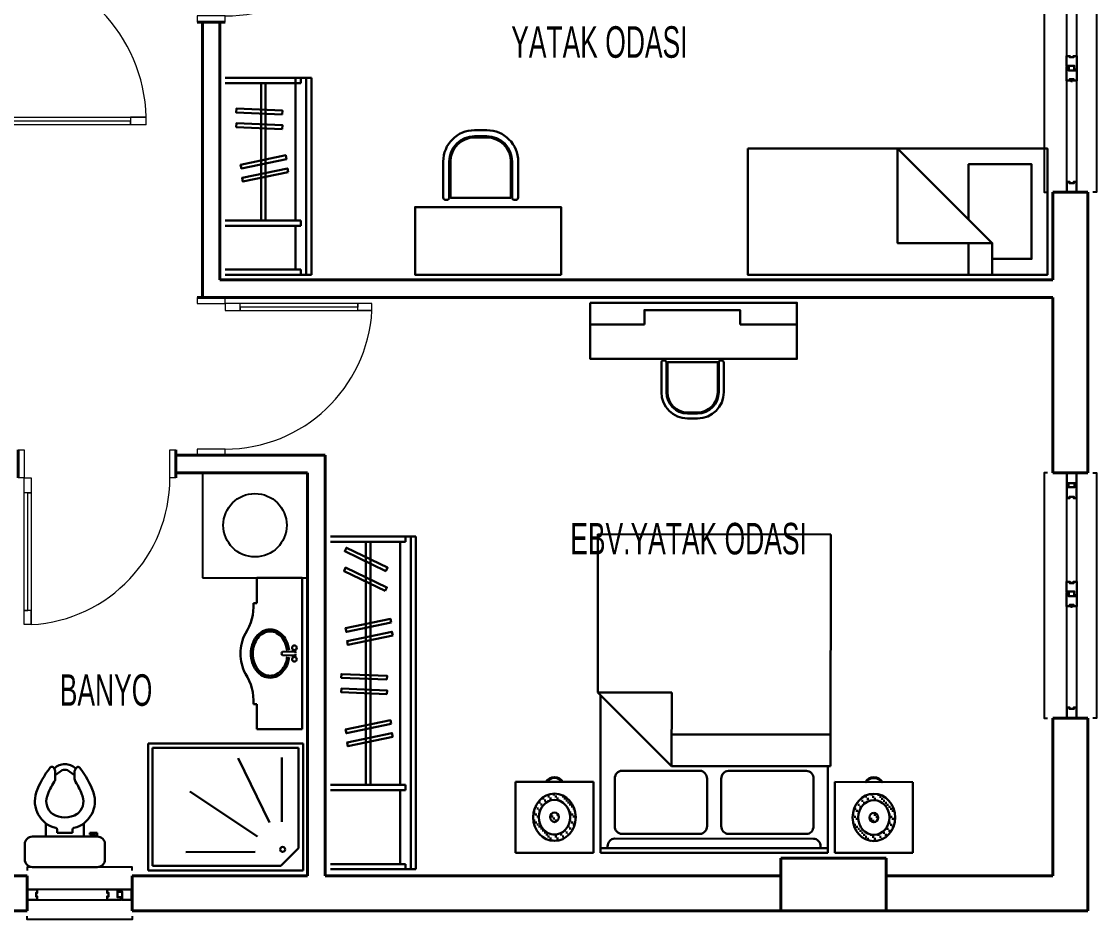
# Model space of a CAD drawing. Header units: millimetres. Extents: x 47 to 2260, y 29 to 1824.
# Drawn here: x 1604 to 2217, y 469 to 981 of the extents above; entities that cross this region are included whole.
import ezdxf

# ---------------------------------------------------------------- set-up
doc = ezdxf.new("R2010")
doc.units = ezdxf.units.MM
doc.layers.add('14_ISLAK_MEKAN_TEFRİŞ', color=134, linetype='Continuous')
for name, color, linetype, lineweight in [('duvar_40', 45, 'Continuous', 40), ('PENC_25', 74, 'Continuous', 25), ('TEF', 145, 'Continuous', 30), ('yazı', 253, 'Continuous', 20)]:
    doc.layers.add(name, color=color, linetype=linetype, lineweight=lineweight)
doc.styles.add('ARIAL', font='Arial')

# ---------------------------------------------------------------- blocks, each defined once
blk = doc.blocks.new('5')
at = {"layer": 'duvar_40', "linetype": 'ByBlock'}
for p, q in [((1703.729924, 1070.825271), (1719.729924, 1070.825271)), ((1716.729752, 1070.825276), (1706.729752, 1070.825276)), ((1703.729924, 980.825271), (1719.729924, 980.825271)), ((1706.774336, 980.825276), (1716.774336, 980.825276)), ((1706.775092, 980.813753), (1706.775092, 980.825271)), ((1706.775092, 980.825271), (1706.775092, 980.813753))]:
    blk.add_line(p, q, dxfattribs=at)
at = {"layer": 'PENC_25', "lineweight": 20}
for p, q in [((1719.729924, 1070.825271), (1703.729873, 1070.825271)), ((1703.729924, 1070.825271), (1703.729924, 1067.352693)), ((1703.729924, 1067.352693), (1719.729924, 1067.352693)), ((1719.729924, 1067.352693), (1719.729924, 1070.825271)), ((1803.45333, 1063.352693), (1803.45333, 1067.352693)), ((1719.729924, 984.29785), (1703.729924, 984.29785)), ((1703.729924, 984.29785), (1703.729924, 980.825271)), ((1719.729924, 980.825271), (1719.729924, 984.29785)), ((1703.729873, 980.825271), (1719.729924, 980.825271))]:
    blk.add_line(p, q, dxfattribs=at)
at = {"layer": 'PENC_25', "lineweight": 20, "flags": 128}
blk.add_lwpolyline([(1803.45333, 1067.352693), (1719.729924, 1067.352693), (1719.729924, 1063.352693), (1803.45333, 1063.352693), (1795.380894, 1063.352693), (1795.380894, 1067.352693), (1795.380894, 1065.352693), (1728.291827, 1065.352693), (1728.291827, 1063.352693), (1728.291827, 1067.352693)], dxfattribs=at)
at = {"layer": 'PENC_25', "lineweight": 20}
blk.add_arc((1719.747315, 1068.140688), 83.84284, 269.988116, 356.726241, dxfattribs=at)
blk = doc.blocks.new('6')
at = {"layer": 'duvar_40', "linetype": 'ByBlock'}
for p, q in [((1586.745862, 1018.225115), (1586.745862, 1020.378982)), ((1563.729858, 918.225115), (1589.729876, 918.225115)), ((1563.729858, 918.225115), (1589.729876, 918.225115)), ((1586.729924, 918.225115), (1586.729924, 913.644226))]:
    blk.add_line(p, q, dxfattribs=at)
at = {"layer": 'PENC_25', "lineweight": 20}
for p, q in [((1589.74588, 1018.225115), (1563.729858, 1018.225115)), ((1563.745862, 1014.366695), (1563.745862, 1018.225115)), ((1589.74588, 1018.225115), (1589.74588, 1014.366695)), ((1589.74588, 1014.366695), (1563.745862, 1014.366695)), ((1563.729858, 922.083536), (1589.729876, 922.083536)), ((1563.729858, 918.225115), (1563.729858, 922.083536)), ((1563.729858, 922.083536), (1589.729876, 922.083536)), ((1563.729858, 918.225115), (1563.729858, 922.083536)), ((1589.729876, 922.083536), (1589.729876, 918.225115)), ((1589.729876, 922.083536), (1589.729876, 918.225115)), ((1589.729876, 918.225115), (1563.729858, 918.225115)), ((1589.729876, 918.225115), (1563.729858, 918.225115))]:
    blk.add_line(p, q, dxfattribs=at)
at = {"layer": 'PENC_25', "lineweight": 20, "flags": 128}
for points in [[(1674.644199, 922.083536), (1589.729876, 922.083536), (1589.729876, 926.52798), (1674.644199, 926.52798), (1665.674825, 926.52798), (1665.674825, 922.083536), (1665.674825, 924.305758), (1596.200817, 924.305758), (1596.200817, 926.52798), (1596.200817, 922.083536)], [(1674.644199, 922.083536), (1674.644199, 926.52798)]]:
    blk.add_lwpolyline(points, dxfattribs=at)
at = {"layer": 'PENC_25', "lineweight": 20}
blk.add_arc((1584.156239, 924.014602), 90.522859, 1.591029, 86.480123, dxfattribs=at)
at = {"layer": 'TEF'}
blk.add_line((1586.745862, 1020.378982), (1586.993088, 1019.945845), dxfattribs=at)
blk = doc.blocks.new('7')
at = {"layer": 'duvar_40', "linetype": 'ByBlock'}
for p, q in [((1703.729924, 823.644222), (1719.729924, 823.644222)), ((1716.729752, 823.644226), (1706.729752, 823.644226)), ((1703.729924, 733.644222), (1719.729924, 733.644222)), ((1706.774336, 733.644226), (1716.774336, 733.644226)), ((1706.775092, 733.632704), (1706.775092, 733.644222)), ((1706.775092, 733.644222), (1706.775092, 733.632704))]:
    blk.add_line(p, q, dxfattribs=at)
at = {"layer": 'PENC_25', "lineweight": 20}
for p, q in [((1719.729924, 823.644222), (1703.729873, 823.644222)), ((1703.729924, 823.644222), (1703.729924, 820.171643)), ((1719.729924, 820.171643), (1719.729924, 823.644222)), ((1703.729924, 820.171643), (1719.729924, 820.171643)), ((1803.45333, 816.171643), (1803.45333, 820.171643)), ((1719.729924, 737.1168), (1703.729924, 737.1168)), ((1703.729924, 737.1168), (1703.729924, 733.644222)), ((1719.729924, 733.644222), (1719.729924, 737.1168)), ((1703.729873, 733.644222), (1719.729924, 733.644222))]:
    blk.add_line(p, q, dxfattribs=at)
at = {"layer": 'PENC_25', "lineweight": 20, "flags": 128}
blk.add_lwpolyline([(1803.45333, 820.171643), (1719.729924, 820.171643), (1719.729924, 816.171643), (1803.45333, 816.171643), (1795.380894, 816.171643), (1795.380894, 820.171643), (1795.380894, 818.171643), (1728.291827, 818.171643), (1728.291827, 816.171643), (1728.291827, 820.171643)], dxfattribs=at)
at = {"layer": 'PENC_25', "lineweight": 20}
blk.add_arc((1719.747315, 820.959638), 83.84284, 269.988116, 356.726241, dxfattribs=at)
blk = doc.blocks.new('8')
at = {"layer": 'duvar_40', "linetype": 'ByBlock'}
for p, q in [((1601.646317, 736.644226), (1601.646317, 720.644226)), ((1691.646317, 736.644226), (1691.646317, 720.644226)), ((1601.646313, 723.644399), (1601.646313, 733.644399)), ((1691.646313, 733.599815), (1691.646313, 723.599815)), ((1691.657835, 733.599059), (1691.646317, 733.599059)), ((1691.646317, 733.599059), (1691.657835, 733.599059))]:
    blk.add_line(p, q, dxfattribs=at)
at = {"layer": 'PENC_25', "lineweight": 20}
for p, q in [((1601.646317, 720.644226), (1601.646317, 736.644277)), ((1601.646317, 736.644226), (1605.118896, 736.644226)), ((1605.118896, 736.644226), (1605.118896, 720.644226)), ((1688.173739, 720.644226), (1688.173739, 736.644226)), ((1688.173739, 736.644226), (1691.646317, 736.644226)), ((1691.646317, 736.644277), (1691.646317, 720.644226)), ((1605.118896, 720.644226), (1601.646317, 720.644226)), ((1691.646317, 720.644226), (1688.173739, 720.644226)), ((1609.118896, 636.920821), (1605.118896, 636.920821))]:
    blk.add_line(p, q, dxfattribs=at)
at = {"layer": 'PENC_25', "lineweight": 20, "flags": 128}
blk.add_lwpolyline([(1605.118896, 636.920821), (1605.118896, 720.644226), (1609.118896, 720.644226), (1609.118896, 636.920821), (1609.118896, 644.993256), (1605.118896, 644.993256), (1607.118896, 644.993256), (1607.118896, 712.082323), (1609.118896, 712.082323), (1605.118896, 712.082323)], dxfattribs=at)
at = {"layer": 'PENC_25', "lineweight": 20}
blk.add_arc((1604.3309, 720.626836), 83.84284, 273.273759, 0.011884, dxfattribs=at)
blk = doc.blocks.new('44')
at = {"layer": 'duvar_40', "linetype": 'ByBlock', "flags": 128}
for points in [[(1606.729924, 493.655908), (1606.729924, 473.644226)], [(1666.729924, 493.655908), (1666.729924, 473.644226)]]:
    blk.add_lwpolyline(points, dxfattribs=at)
at = {"layer": 'PENC_25'}
for p, q in [((1652.190925, 485.864393), (1612.705147, 485.864393)), ((1612.705147, 479.86439), (1652.190925, 479.86439))]:
    blk.add_line(p, q, dxfattribs=at)
at = {"layer": 'PENC_25', "flags": 128}
for points in [[(1666.729924, 496.655908), (1666.729924, 498.572874), (1606.729924, 498.572874), (1606.729924, 496.655908)], [(1666.729924, 470.655908), (1666.729924, 468.655908), (1606.729924, 468.655908), (1606.729924, 470.655908)]]:
    blk.add_lwpolyline(points, dxfattribs=at)
for points in [[(1606.729924, 479.86439), (1606.729924, 485.864393), (1606.729924, 485.864393)], [(1612.705147, 485.864393), (1606.729924, 485.864393), (1606.729924, 479.86439), (1612.705147, 479.86439), (1612.705147, 481.864391), (1612.005147, 481.864391), (1612.005147, 483.864391), (1612.705147, 483.864391)], [(1612.505147, 485.664393), (1606.905144, 485.664393), (1606.905144, 480.06439), (1612.505147, 480.06439), (1612.505147, 481.664391), (1611.805147, 481.664391), (1611.805147, 484.064391), (1612.505147, 484.064391)], [(1652.190925, 479.86439), (1660.405143, 479.86439), (1660.405143, 481.364391), (1658.405141, 481.364391), (1658.405141, 485.864393), (1652.190925, 485.864393), (1652.190925, 483.864391), (1652.890925, 483.864391), (1652.890925, 481.864391), (1652.190925, 481.864391)], [(1652.390925, 480.06439), (1660.205143, 480.06439), (1660.205143, 481.164391), (1658.205141, 481.164391), (1658.205141, 485.664393), (1652.390925, 485.664393), (1652.390925, 484.064391), (1653.090925, 484.064391), (1653.090925, 481.664391), (1652.390925, 481.664391)], [(1666.729924, 485.864393), (1658.705141, 485.864393), (1658.705141, 484.364391), (1660.705143, 484.364391), (1660.705143, 479.86439), (1666.729924, 479.86439), (1666.729924, 482.864391)], [(1666.305145, 485.664393), (1658.905141, 485.664393), (1658.905141, 484.564391), (1660.905143, 484.564391), (1660.905143, 480.06439), (1666.305145, 480.06439), (1666.305145, 481.664391), (1666.305145, 484.064391)], [(1666.729924, 479.86439), (1666.729924, 485.864393)]]:
    blk.add_lwpolyline(points, close=True, dxfattribs=at)
blk = doc.blocks.new('45')
at = {"layer": 'duvar_40', "linetype": 'ByBlock'}
blk.add_line((2191.826424, 724.210311), (2191.826424, 723.644226), dxfattribs=at)
at = {"layer": 'duvar_40', "linetype": 'ByBlock', "flags": 128}
for points in [[(2191.826424, 723.644226), (2211.826424, 723.644226)], [(2191.826424, 583.644226), (2211.826424, 583.644226)]]:
    blk.add_lwpolyline(points, dxfattribs=at)
at = {"layer": 'PENC_25'}
for p, q in [((2199.61794, 709.105227), (2199.61794, 589.619449)), ((2205.617943, 589.619449), (2205.617943, 709.105227))]:
    blk.add_line(p, q, dxfattribs=at)
at = {"layer": 'PENC_25', "flags": 128}
for points in [[(2188.826424, 723.644226), (2186.909458, 723.644226), (2186.909458, 583.644226), (2188.826424, 583.644226)], [(2214.826424, 723.644226), (2216.826424, 723.644226), (2216.826424, 583.644226), (2214.826424, 583.644226)]]:
    blk.add_lwpolyline(points, dxfattribs=at)
for points in [[(2205.617943, 723.644226), (2199.61794, 723.644226)], [(2199.61794, 723.644226), (2199.61794, 715.619443), (2201.117941, 715.619443), (2201.117941, 717.619444), (2205.617943, 717.619444), (2205.617943, 723.644226), (2202.617941, 723.644226)], [(2199.81794, 723.219446), (2199.81794, 715.819443), (2200.917941, 715.819443), (2200.917941, 717.819444), (2205.417943, 717.819444), (2205.417943, 723.219446), (2203.817941, 723.219446), (2201.417941, 723.219446)], [(2205.617943, 709.105227), (2205.617943, 717.319444), (2204.117941, 717.319444), (2204.117941, 715.319443), (2199.61794, 715.319443), (2199.61794, 709.105227), (2201.617941, 709.105227), (2201.617941, 709.805227), (2203.617941, 709.805227), (2203.617941, 709.105227)], [(2205.417943, 709.305227), (2205.417943, 717.119444), (2204.317941, 717.119444), (2204.317941, 715.119443), (2199.81794, 715.119443), (2199.81794, 709.305227), (2201.417941, 709.305227), (2201.417941, 710.005227), (2203.817941, 710.005227), (2203.817941, 709.305227)], [(2205.617943, 661.581584), (2205.617943, 653.581581), (2204.117941, 653.581581), (2204.117941, 655.581582), (2199.61794, 655.581582), (2199.61794, 661.581584), (2201.617941, 661.581584), (2201.617941, 660.881584), (2203.617941, 660.881584), (2203.617941, 661.581584)], [(2205.417943, 661.381584), (2205.417943, 653.781581), (2204.317941, 653.781581), (2204.317941, 655.781582), (2199.81794, 655.781582), (2199.81794, 661.381584), (2201.417941, 661.381584), (2201.417941, 660.681584), (2203.817941, 660.681584), (2203.817941, 661.381584)], [(2199.61794, 647.281578), (2199.61794, 655.281582), (2201.117941, 655.281582), (2201.117941, 653.281581), (2205.617943, 653.281581), (2205.617943, 647.281578), (2203.617941, 647.281578), (2203.617941, 647.981578), (2201.617941, 647.981578), (2201.617941, 647.281578)], [(2199.81794, 647.481578), (2199.81794, 655.081582), (2200.917941, 655.081582), (2200.917941, 653.081581), (2205.417943, 653.081581), (2205.417943, 647.481578), (2203.817941, 647.481578), (2203.817941, 648.181578), (2201.417941, 648.181578), (2201.417941, 647.481578)], [(2203.117941, 647.081578), (2203.117941, 647.981578), (2202.117941, 647.981578), (2202.117941, 647.081578)], [(2199.61794, 589.619449), (2199.61794, 583.644226), (2205.617943, 583.644226), (2205.617943, 589.619449), (2203.617941, 589.619449), (2203.617941, 588.919449), (2201.617941, 588.919449), (2201.617941, 589.619449)], [(2199.81794, 589.419449), (2199.81794, 583.819446), (2205.417943, 583.819446), (2205.417943, 589.419449), (2203.817941, 589.419449), (2203.817941, 588.719449), (2201.417941, 588.719449), (2201.417941, 589.419449)], [(2205.617943, 583.644226), (2199.61794, 583.644226), (2199.61794, 583.644226)]]:
    blk.add_lwpolyline(points, close=True, dxfattribs=at)
blk = doc.blocks.new('46')
at = {"layer": 'duvar_40', "linetype": 'ByBlock', "flags": 128}
for points in [[(2191.826424, 1023.644226), (2211.826424, 1023.644226)], [(2191.826424, 883.644226), (2211.826424, 883.644226)]]:
    blk.add_lwpolyline(points, dxfattribs=at)
at = {"layer": 'PENC_25'}
for p, q in [((2199.61794, 1009.105227), (2199.61794, 889.619449)), ((2205.617943, 889.619449), (2205.617943, 1009.105227))]:
    blk.add_line(p, q, dxfattribs=at)
at = {"layer": 'PENC_25', "flags": 128}
for points in [[(2188.826424, 1023.644226), (2186.909458, 1023.644226), (2186.909458, 883.644226), (2188.826424, 883.644226)], [(2214.826424, 1023.644226), (2216.826424, 1023.644226), (2216.826424, 883.644226), (2214.826424, 883.644226)]]:
    blk.add_lwpolyline(points, dxfattribs=at)
for points in [[(2205.617943, 1023.644226), (2199.61794, 1023.644226)], [(2199.61794, 1023.644226), (2199.61794, 1015.619443), (2201.117941, 1015.619443), (2201.117941, 1017.619444), (2205.617943, 1017.619444), (2205.617943, 1023.644226), (2202.617941, 1023.644226)], [(2199.81794, 1023.219446), (2199.81794, 1015.819443), (2200.917941, 1015.819443), (2200.917941, 1017.819444), (2205.417943, 1017.819444), (2205.417943, 1023.219446), (2203.817941, 1023.219446), (2201.417941, 1023.219446)], [(2205.617943, 1009.105227), (2205.617943, 1017.319444), (2204.117941, 1017.319444), (2204.117941, 1015.319443), (2199.61794, 1015.319443), (2199.61794, 1009.105227), (2201.617941, 1009.105227), (2201.617941, 1009.805227), (2203.617941, 1009.805227), (2203.617941, 1009.105227)], [(2205.417943, 1009.305227), (2205.417943, 1017.119444), (2204.317941, 1017.119444), (2204.317941, 1015.119443), (2199.81794, 1015.119443), (2199.81794, 1009.305227), (2201.417941, 1009.305227), (2201.417941, 1010.005227), (2203.817941, 1010.005227), (2203.817941, 1009.305227)], [(2205.617943, 961.581584), (2205.617943, 953.581581), (2204.117941, 953.581581), (2204.117941, 955.581582), (2199.61794, 955.581582), (2199.61794, 961.581584), (2201.617941, 961.581584), (2201.617941, 960.881584), (2203.617941, 960.881584), (2203.617941, 961.581584)], [(2205.417943, 961.381584), (2205.417943, 953.781581), (2204.317941, 953.781581), (2204.317941, 955.781582), (2199.81794, 955.781582), (2199.81794, 961.381584), (2201.417941, 961.381584), (2201.417941, 960.681584), (2203.817941, 960.681584), (2203.817941, 961.381584)], [(2199.61794, 947.281578), (2199.61794, 955.281582), (2201.117941, 955.281582), (2201.117941, 953.281581), (2205.617943, 953.281581), (2205.617943, 947.281578), (2203.617941, 947.281578), (2203.617941, 947.981578), (2201.617941, 947.981578), (2201.617941, 947.281578)], [(2199.81794, 947.481578), (2199.81794, 955.081582), (2200.917941, 955.081582), (2200.917941, 953.081581), (2205.417943, 953.081581), (2205.417943, 947.481578), (2203.817941, 947.481578), (2203.817941, 948.181578), (2201.417941, 948.181578), (2201.417941, 947.481578)], [(2203.117941, 947.081578), (2203.117941, 947.981578), (2202.117941, 947.981578), (2202.117941, 947.081578)], [(2199.61794, 889.619449), (2199.61794, 883.644226), (2205.617943, 883.644226), (2205.617943, 889.619449), (2203.617941, 889.619449), (2203.617941, 888.919449), (2201.617941, 888.919449), (2201.617941, 889.619449)], [(2199.81794, 889.419449), (2199.81794, 883.819446), (2205.417943, 883.819446), (2205.417943, 889.419449), (2203.817941, 889.419449), (2203.817941, 888.719449), (2201.417941, 888.719449), (2201.417941, 889.419449)], [(2205.617943, 883.644226), (2199.61794, 883.644226), (2199.61794, 883.644226)]]:
    blk.add_lwpolyline(points, close=True, dxfattribs=at)
blk = doc.blocks.new('cc7')
at = {"layer": '14_ISLAK_MEKAN_TEFRİŞ'}
for p, q in [((709.543838, -368.612928), (649.543838, -368.612928)), ((649.543838, -368.612928), (649.543838, -428.612928)), ((709.543838, -428.612928), (709.543838, -368.612928)), ((649.543838, -428.612928), (709.543838, -428.612928))]:
    blk.add_line(p, q, dxfattribs=at)
blk.add_circle((679.543838, -398.612928), 18.080866, dxfattribs=at)
blk = doc.blocks.new('YAT80')
at = {"flags": 128}
blk.add_lwpolyline([(80, -190), (80, 0), (0, 0), (0, -190)], close=True, dxfattribs=at)
for points in [[(35, -50), (70, -50), (70, -10), (10, -10), (10, -35)], [(0, -35), (20, -35), (80, -95), (20, -95), (20, -35)], [(0, -50), (20, -50)]]:
    blk.add_lwpolyline(points, dxfattribs=at)
blk = doc.blocks.new('ö_nklnlşfdndfnşnklm')
at = {"layer": 'TEF'}
for p, q in [((55887.708381, 10361.082379), (55841.99727, 10361.082379)), ((55836.619492, 10355.704601), (55836.619492, 10344.949046)), ((55893.086159, 10344.949046), (55893.086159, 10355.704601)), ((55841.99727, 10339.571268), (55887.708381, 10339.571268)), ((55851.408381, 10330.160157), (55851.408381, 10339.571268)), ((55859.475048, 10336.882379), (55859.475048, 10334.8249)), ((55870.230603, 10336.882379), (55859.475048, 10336.882379)), ((55870.230603, 10334.8249), (55870.230603, 10336.882379)), ((55878.29727, 10330.160157), (55878.29727, 10339.571268)), ((55882.330603, 10336.882379), (55882.330603, 10338.226823)), ((55882.330603, 10338.226823), (55886.363937, 10338.226823)), ((55887.708381, 10336.882379), (55882.330603, 10336.882379)), ((55886.363937, 10338.226823), (55886.363937, 10339.571268)), ((55887.708381, 10339.571268), (55887.708381, 10336.882379)), ((55858.130603, 10298.077512), (55858.130603, 10294.591908)), ((55871.575048, 10298.077512), (55871.575048, 10294.692432)), ((55861.283094, 10294.045599), (55858.130603, 10296.382189)), ((55868.422557, 10294.045599), (55871.575048, 10296.382189))]:
    blk.add_line(p, q, dxfattribs=at)
for centre, radius, start, end in [((55841.99727, 10355.704601), 5.377778, 90, 180), ((55887.708381, 10355.704601), 5.377778, 0, 90), ((55841.99727, 10344.949046), 5.377778, 180, 270), ((55887.708381, 10344.949046), 5.377778, 270, 0), ((55863.105048, 10314.699046), 19.387056, 103.883364, 198.183653), ((55858.130603, 10334.8249), 1.344444, 283.883364, 0), ((55871.575048, 10334.8249), 1.344444, 180, 256.116636), ((55866.600603, 10314.699046), 19.387056, 341.816347, 76.116636), ((55863.105048, 10314.699046), 11.320389, 127.108298, 198.183653), ((55864.852826, 10309.675938), 16.450886, 57.797266, 122.202734), ((55866.600603, 10314.699046), 11.320389, 341.816347, 52.891702), ((55901.825048, 10328.815712), 60.593291, 199.440035, 218.734582), ((55901.825048, 10328.815712), 52.526624, 199.440035, 212.062492), ((55827.880603, 10328.815712), 52.526624, 327.937508, 340.559965), ((55827.880603, 10328.815712), 60.593291, 321.334991, 340.559965), ((55852.752826, 10298.077512), 5.377778, 0, 32.062492), ((55876.952826, 10298.077512), 5.377778, 147.937508, 180), ((55855.607813, 10291.742904), 1.344444, 218.734582, 315.060102), ((55852.752826, 10294.591908), 5.377778, 315.060102, 0), ((55864.852826, 10298.789786), 10.307407, 223.602819, 316.397181), ((55864.852826, 10297.445341), 4.929629, 223.602819, 316.397181), ((55876.952826, 10294.692432), 5.377778, 180, 225.837529), ((55874.142821, 10291.799051), 1.344444, 225.837529, 321.334991)]:
    blk.add_arc(centre, radius, start, end, dxfattribs=at)
blk = doc.blocks.new('çkjngnşdglklşdf')
at = {"layer": 'TEF'}
for p, q in [((58786.602195, 10215.567112), (58786.602195, 10193.34489)), ((58786.602195, 10215.567112), (58826.602195, 10215.567112)), ((58826.602195, 10215.567112), (58826.602195, 10082.233779)), ((58783.581508, 10193.34489), (58786.602195, 10193.34489)), ((58783.581508, 10193.34489), (58786.602195, 10193.34489)), ((58809.266347, 10150.332367), (58819.836119, 10150.687359)), ((58809.266347, 10150.332367), (58819.836119, 10150.687359)), ((58809.266347, 10147.468523), (58819.836119, 10147.113532)), ((58809.266347, 10147.468523), (58819.836119, 10147.113532)), ((58818.271886, 10150.864855), (58818.271886, 10152.107326)), ((58818.271886, 10150.864855), (58818.271886, 10152.107326)), ((58818.271886, 10146.936036), (58818.271886, 10145.693565)), ((58818.271886, 10146.936036), (58818.271886, 10145.693565)), ((58820.479696, 10150.598611), (58820.479696, 10151.92983)), ((58820.479696, 10150.598611), (58820.479696, 10151.92983)), ((58820.479696, 10147.20228), (58820.479696, 10145.871061)), ((58820.479696, 10147.20228), (58820.479696, 10145.871061)), ((58786.602195, 10104.456001), (58783.581508, 10104.456001)), ((58786.602195, 10104.456001), (58783.581508, 10104.456001)), ((58786.602195, 10104.456001), (58786.602195, 10082.233779)), ((58786.602195, 10082.233779), (58826.602195, 10082.233779))]:
    blk.add_line(p, q, dxfattribs=at)
at = {"layer": 'TEF', "flags": 128}
for points in [[(58814.954942, 10151.809831, 0.04853), (58813.887345, 10156.964525, 0.085783), (58810.494739, 10163.604566, 0.10607), (58804.833408, 10168.52947, 0.126822), (58798.222205, 10170.233779, 0.126822), (58791.611001, 10168.52947, 0.10607), (58785.94967, 10163.604566, 0.085783), (58782.557064, 10156.964525, 0.075445), (58781.333316, 10148.900445, 0.075445), (58782.557064, 10140.836366, 0.085783), (58785.94967, 10134.196325, 0.10607), (58791.611001, 10129.271421, 0.126822), (58798.222205, 10127.567112, 0.126822), (58804.833408, 10129.271421, 0.105479), (58810.469612, 10134.162903, 0.091386), (58813.881148, 10140.31928, 0.05171), (58814.9877, 10145.81623, 0.05171)], [(58814.954942, 10151.809831, 0.04853), (58813.887345, 10156.964525, 0.085783), (58810.494739, 10163.604566, 0.10607), (58804.833408, 10168.52947, 0.126822), (58798.222205, 10170.233779, 0.126822), (58791.611001, 10168.52947, 0.10607), (58785.94967, 10163.604566, 0.085783), (58782.557064, 10156.964525, 0.075445), (58781.333316, 10148.900445, 0.075445), (58782.557064, 10140.836366, 0.085783), (58785.94967, 10134.196325, 0.10607), (58791.611001, 10129.271421, 0.126822), (58798.222205, 10127.567112, 0.126822), (58804.833408, 10129.271421, 0.105479), (58810.469612, 10134.162903, 0.091386), (58813.881148, 10140.31928, 0.05171), (58814.9877, 10145.81623, 0.05171)], [(58813.187377, 10151.619546, 0.04853), (58812.189605, 10156.437105, 0.085783), (58809.072517, 10162.537899, 0.10607), (58803.973935, 10166.973257, 0.126822), (58798.222205, 10168.456001, 0.126822), (58792.470474, 10166.973257, 0.10607), (58787.371892, 10162.537899, 0.085783), (58784.254804, 10156.437105, 0.075445), (58783.111094, 10148.900445, 0.075445), (58784.254804, 10141.363786, 0.085783), (58787.371892, 10135.262991, 0.10607), (58792.470474, 10130.827634, 0.126822), (58798.222205, 10129.34489, 0.126822), (58803.973935, 10130.827634, 0.10607), (58809.072517, 10135.262991, 0.091652), (58812.189605, 10140.866621, 0.051517), (58813.217993, 10145.985433, 0.046971)], [(58813.187377, 10151.619546, 0.04853), (58812.189605, 10156.437105, 0.085783), (58809.072517, 10162.537899, 0.10607), (58803.973935, 10166.973257, 0.126822), (58798.222205, 10168.456001, 0.126822), (58792.470474, 10166.973257, 0.10607), (58787.371892, 10162.537899, 0.085783), (58784.254804, 10156.437105, 0.075445), (58783.111094, 10148.900445, 0.075445), (58784.254804, 10141.363786, 0.085783), (58787.371892, 10135.262991, 0.10607), (58792.470474, 10130.827634, 0.126822), (58798.222205, 10129.34489, 0.126822), (58803.973935, 10130.827634, 0.10607), (58809.072517, 10135.262991, 0.091652), (58812.189605, 10140.866621, 0.051517), (58813.217993, 10145.985433, 0.046971)]]:
    blk.add_lwpolyline(points, format="xyb", dxfattribs=at)
at = {"layer": 'TEF'}
for centre in [(58819.621103, 10153.971032), (58819.621103, 10153.971032), (58819.621103, 10143.829859), (58819.621103, 10143.829859)]:
    blk.add_circle(centre, 2.041202, dxfattribs=at)
for centre, radius, start, end in [((58739.196745, 10190.821615), 44.45643, 327.106454, 3.253764), ((58739.196745, 10190.821615), 44.45643, 327.106454, 3.253764), ((58810.327136, 10148.783486), 38.245793, 152.102729, 179.824784), ((58810.327136, 10149.017404), 38.245793, 180.175216, 207.897271), ((58809.808095, 10149.006886), 1.431919, 112.230732, 182.424419), ((58809.808095, 10149.006886), 1.431919, 112.230732, 182.424419), ((58809.808095, 10148.794005), 1.431919, 177.575581, 247.769268), ((58809.808095, 10148.794005), 1.431919, 177.575581, 247.769268), ((58819.294371, 10149.361878), 1.431919, 357.575581, 67.769268), ((58819.294371, 10149.361878), 1.431919, 357.575581, 67.769268), ((58819.294371, 10148.439013), 1.431919, 292.230732, 2.424419), ((58819.294371, 10148.439013), 1.431919, 292.230732, 2.424419), ((58739.196745, 10106.979275), 44.45643, 356.746236, 32.893546)]:
    blk.add_arc(centre, radius, start, end, dxfattribs=at)
blk = doc.blocks.new('EWG')
at = {"layer": 'TEF'}
for p, q in [((345150.967991, -115558.588575), (345239.400884, -115558.588575)), ((345150.967991, -115631.108883), (345150.967991, -115558.588575)), ((345236.848904, -115561.140554), (345153.519971, -115561.140554)), ((345153.519971, -115628.556904), (345153.519971, -115561.140554)), ((345236.848904, -115618.348985), (345236.848904, -115561.140554)), ((345239.400884, -115631.108883), (345239.400884, -115558.588575)), ((345220.26764, -115603.693209), (345202.374885, -115566.981238)), ((345227.24692, -115603.386867), (345227.24692, -115566.64907)), ((345213.326266, -115611.711432), (345174.892163, -115586.131621)), ((345226.640985, -115628.556904), (345236.848904, -115618.348985)), ((345212.132123, -115620.557703), (345172.5292, -115620.595262)), ((345153.519971, -115628.556904), (345226.640985, -115628.556904))]:
    blk.add_line(p, q, dxfattribs=at)
at = {"layer": 'TEF', "linetype": 'ByBlock', "flags": 128}
blk.add_lwpolyline([(345239.400884, -115631.108883), (345150.967991, -115631.108883)], dxfattribs=at)
at = {"layer": 'TEF'}
for start_param, end_param in [(5.4977871438, 8.6393797974), (2.3561944902, 5.4977871438)]:
    blk.add_ellipse((345227.749495, -115619.130867), major_axis=(1.015044, 1.015044), ratio=1, start_param=start_param, end_param=end_param, dxfattribs=at)
blk = doc.blocks.new('KSDLFGD')
at = {"layer": 'TEF'}
for p, q in [((134866.600126, -16275.379659), (134817.296422, -16275.379659)), ((134817.296422, -16275.379659), (134817.296422, -16387.673889)), ((134820.330496, -16275.379659), (134820.330496, -16387.673889)), ((134823.36457, -16278.413733), (134823.36457, -16275.379659)), ((134866.600126, -16278.413733), (134823.36457, -16278.413733)), ((134826.398644, -16278.413733), (134826.398644, -16303.170751)), ((134826.398644, -16279.260006), (134826.398644, -16303.170751)), ((134866.600126, -16303.170751), (134823.36457, -16303.170751)), ((134823.36457, -16303.170751), (134823.36457, -16306.204826)), ((134866.600126, -16306.204826), (134823.36457, -16306.204826)), ((134826.398644, -16306.204826), (134826.398644, -16387.673889)), ((134843.524714, -16306.204826), (134843.524714, -16384.639815)), ((134846.159498, -16306.204826), (134846.159498, -16384.639815)), ((134866.600126, -16384.639815), (134823.36457, -16384.639815)), ((134823.36457, -16384.639815), (134823.36457, -16387.673889)), ((134866.600126, -16387.673889), (134817.296422, -16387.673889))]:
    blk.add_line(p, q, dxfattribs=at)
at = {"layer": 'TEF', "flags": 128}
for points in [[(134830.684838, -16333.87928), (134856.481654, -16328.519177), (134856.928555, -16330.669996), (134831.131739, -16336.030099), (134830.684838, -16333.87928)], [(134831.563103, -16341.348265), (134857.359919, -16335.988161), (134857.80682, -16338.138981), (134832.010003, -16343.499084), (134831.563103, -16341.348265)], [(134834.00058, -16358.506893), (134860.327309, -16359.560359), (134860.239476, -16361.75536), (134833.912747, -16360.701894), (134834.00058, -16358.506893)], [(134834.00058, -16366.867322), (134860.327309, -16367.920787), (134860.239476, -16370.115788), (134833.912747, -16369.062323), (134834.00058, -16366.867322)]]:
    blk.add_lwpolyline(points, dxfattribs=at)
blk = doc.blocks.new('kjnknlnkldfldf')
at = {"layer": 'TEF'}
for p, q in [((57632.193034, 10880.081809), (57609.471988, 10880.081809)), ((57632.193034, 10876.248476), (57609.471988, 10876.248476)), ((57633.726368, 10878.548476), (57633.726368, 10877.781809)), ((57632.471988, 10875.481809), (57609.471988, 10875.481809)), ((57632.471988, 10837.148476), (57632.471988, 10875.481809)), ((57589.538655, 10860.148476), (57589.538655, 10852.481809)), ((57593.371988, 10860.148476), (57593.371988, 10852.481809)), ((57594.138655, 10860.148476), (57594.138655, 10852.481809)), ((57609.471988, 10837.148476), (57632.471988, 10837.148476)), ((57609.471988, 10836.381809), (57632.193034, 10836.381809)), ((57609.471988, 10832.548476), (57632.193034, 10832.548476)), ((57633.726368, 10834.848476), (57633.726368, 10834.081809))]:
    blk.add_line(p, q, dxfattribs=at)
at = {"layer": 'TEF', "flags": 128}
blk.add_lwpolyline([(57681.15439, 10907.269677), (57638.249906, 10907.269677), (57638.249906, 10814.747063), (57681.15439, 10814.747063)], close=True, dxfattribs=at)
for points in [[(57620.268413, 10875.481809), (57620.268413, 10876.248476)], [(57620.268413, 10836.381809), (57620.268413, 10837.148476)]]:
    blk.add_lwpolyline(points, dxfattribs=at)
at = {"layer": 'TEF'}
for centre, radius, start, end in [((57609.471988, 10860.148476), 19.933333, 90, 180), ((57609.471988, 10860.148476), 16.1, 90, 180), ((57632.193034, 10878.548476), 1.533333, 0, 90), ((57632.193034, 10877.781809), 1.533333, 270, 0), ((57609.471988, 10860.148476), 15.333333, 90, 180), ((57609.471988, 10852.481809), 19.933333, 180, 270), ((57609.471988, 10852.481809), 16.1, 180, 270), ((57609.471988, 10852.481809), 15.333333, 180, 270), ((57632.193034, 10834.848476), 1.533333, 0, 90), ((57632.193034, 10834.081809), 1.533333, 270, 0)]:
    blk.add_arc(centre, radius, start, end, dxfattribs=at)
blk = doc.blocks.new('FGFGF')
at = {"layer": 'TEF'}
h = blk.add_hatch(dxfattribs=at)
h.set_pattern_fill('CROSS', color=256, scale=0.4, angle=180, style=0, pattern_type=2)
h.set_pattern_definition([(90.030685, (441.3744, 11359.7425), (2.53877536, 2.28735998), [1.143, -3.429]), (0.030685, (442.0097, 11359.1713), (2.5412239, -2.28463937), [1.27, -3.81])])
h.paths.add_polyline_path([(-756.25, -12122.83), (-756.42, -12120.83), (-756.91, -12118.88), (-757.72, -12117.02), (-758.81, -12115.3), (-760.17, -12113.74), (-761.77, -12112.38), (-763.57, -12111.25), (-765.54, -12110.36), (-767.64, -12109.74), (-769.82, -12109.4), (-772.05, -12109.36), (-774.28, -12109.62), (-776.44, -12110.17), (-778.5, -12111.02), (-780.39, -12112.13), (-782.08, -12113.5), (-783.52, -12115.07), (-784.68, -12116.82), (-785.53, -12118.71), (-786.06, -12120.67), (-786.25, -12122.68), (-786.11, -12124.69), (-785.65, -12126.64), (-784.87, -12128.51), (-783.8, -12130.24), (-782.46, -12131.82), (-780.88, -12133.19), (-779.09, -12134.35), (-777.14, -12135.26), (-775.05, -12135.9), (-772.86, -12136.26), (-770.64, -12136.33), (-768.41, -12136.09), (-766.24, -12135.56), (-764.17, -12134.74), (-762.26, -12133.64), (-760.55, -12132.3), (-759.09, -12130.74), (-757.91, -12129), (-757.03, -12127.13), (-756.48, -12125.16), (-756.26, -12123.16)])
h.paths.add_polyline_path([(-760.25, -12122.83), (-760.38, -12121.37), (-760.74, -12119.94), (-761.33, -12118.57), (-762.13, -12117.31), (-763.13, -12116.17), (-764.3, -12115.17), (-765.62, -12114.34), (-767.06, -12113.69), (-768.6, -12113.23), (-770.21, -12112.98), (-771.84, -12112.95), (-773.47, -12113.14), (-775.06, -12113.55), (-776.57, -12114.17), (-777.96, -12114.99), (-779.2, -12115.99), (-780.25, -12117.14), (-781.1, -12118.43), (-781.73, -12119.81), (-782.11, -12121.25), (-782.25, -12122.72), (-782.15, -12124.19), (-781.81, -12125.63), (-781.24, -12127), (-780.45, -12128.27), (-779.47, -12129.42), (-778.31, -12130.43), (-777, -12131.28), (-775.57, -12131.95), (-774.03, -12132.42), (-772.44, -12132.68), (-770.8, -12132.73), (-769.17, -12132.56), (-767.58, -12132.17), (-766.06, -12131.57), (-764.66, -12130.76), (-763.41, -12129.78), (-762.33, -12128.63), (-761.47, -12127.36), (-760.82, -12125.98), (-760.42, -12124.54), (-760.26, -12123.07)])
h.paths.add_polyline_path([(-768.25, -12122.84), (-768.29, -12122.44), (-768.39, -12122.05), (-768.55, -12121.68), (-768.77, -12121.33), (-769.04, -12121.02), (-769.36, -12120.75), (-769.72, -12120.52), (-770.11, -12120.34), (-770.53, -12120.22), (-770.97, -12120.15), (-771.41, -12120.14), (-771.86, -12120.19), (-772.29, -12120.31), (-772.7, -12120.47), (-773.08, -12120.7), (-773.42, -12120.97), (-773.71, -12121.29), (-773.94, -12121.64), (-774.11, -12122.01), (-774.22, -12122.41), (-774.25, -12122.81), (-774.23, -12123.21), (-774.13, -12123.6), (-773.98, -12123.97), (-773.76, -12124.32), (-773.5, -12124.63), (-773.18, -12124.91), (-772.82, -12125.14), (-772.43, -12125.32), (-772.01, -12125.45), (-771.58, -12125.52), (-771.13, -12125.54), (-770.69, -12125.49), (-770.25, -12125.38), (-769.84, -12125.22), (-769.46, -12125), (-769.11, -12124.73), (-768.82, -12124.42), (-768.59, -12124.07), (-768.41, -12123.7), (-768.3, -12123.3), (-768.26, -12122.9)])
h.paths.add_polyline_path([(-756.36, -11920.33), (-756.53, -11918.33), (-757.02, -11916.38), (-757.82, -11914.52), (-758.92, -11912.8), (-760.28, -11911.24), (-761.88, -11909.88), (-763.68, -11908.75), (-765.65, -11907.86), (-767.75, -11907.24), (-769.93, -11906.9), (-772.16, -11906.86), (-774.38, -11907.12), (-776.55, -11907.67), (-778.61, -11908.52), (-780.5, -11909.63), (-782.19, -11911), (-783.63, -11912.57), (-784.79, -11914.32), (-785.64, -11916.21), (-786.17, -11918.17), (-786.36, -11920.18), (-786.22, -11922.19), (-785.76, -11924.14), (-784.98, -11926.01), (-783.91, -11927.74), (-782.57, -11929.32), (-780.99, -11930.69), (-779.2, -11931.85), (-777.24, -11932.76), (-775.15, -11933.4), (-772.97, -11933.76), (-770.75, -11933.83), (-768.52, -11933.59), (-766.35, -11933.06), (-764.28, -11932.24), (-762.37, -11931.14), (-760.66, -11929.8), (-759.2, -11928.24), (-758.02, -11926.5), (-757.14, -11924.63), (-756.59, -11922.66), (-756.37, -11920.66)])
h.paths.add_polyline_path([(-760.36, -11920.33), (-760.49, -11918.87), (-760.85, -11917.44), (-761.43, -11916.07), (-762.24, -11914.81), (-763.23, -11913.67), (-764.41, -11912.67), (-765.73, -11911.84), (-767.17, -11911.19), (-768.71, -11910.73), (-770.31, -11910.48), (-771.95, -11910.45), (-773.58, -11910.64), (-775.17, -11911.05), (-776.67, -11911.67), (-778.07, -11912.49), (-779.3, -11913.49), (-780.36, -11914.64), (-781.21, -11915.93), (-781.83, -11917.31), (-782.22, -11918.75), (-782.36, -11920.23), (-782.26, -11921.69), (-781.92, -11923.13), (-781.35, -11924.5), (-780.56, -11925.77), (-779.58, -11926.92), (-778.42, -11927.93), (-777.11, -11928.78), (-775.68, -11929.45), (-774.14, -11929.92), (-772.54, -11930.18), (-770.91, -11930.23), (-769.28, -11930.06), (-767.69, -11929.67), (-766.17, -11929.07), (-764.77, -11928.26), (-763.52, -11927.28), (-762.44, -11926.13), (-761.58, -11924.86), (-760.93, -11923.48), (-760.53, -11922.04), (-760.37, -11920.57)])
h.paths.add_polyline_path([(-768.36, -11920.34), (-768.4, -11919.94), (-768.49, -11919.55), (-768.66, -11919.18), (-768.87, -11918.83), (-769.15, -11918.52), (-769.47, -11918.25), (-769.83, -11918.02), (-770.22, -11917.84), (-770.64, -11917.72), (-771.08, -11917.65), (-771.52, -11917.64), (-771.97, -11917.69), (-772.4, -11917.81), (-772.81, -11917.97), (-773.19, -11918.2), (-773.53, -11918.47), (-773.82, -11918.79), (-774.05, -11919.14), (-774.22, -11919.51), (-774.32, -11919.91), (-774.36, -11920.31), (-774.33, -11920.71), (-774.24, -11921.1), (-774.09, -11921.47), (-773.87, -11921.82), (-773.6, -11922.13), (-773.29, -11922.41), (-772.93, -11922.64), (-772.54, -11922.82), (-772.12, -11922.95), (-771.68, -11923.02), (-771.24, -11923.04), (-770.79, -11922.99), (-770.36, -11922.88), (-769.95, -11922.72), (-769.56, -11922.5), (-769.22, -11922.23), (-768.93, -11921.92), (-768.69, -11921.57), (-768.52, -11921.2), (-768.41, -11920.8), (-768.36, -11920.4)])
for p, q in [((-793.88, -11895.6), (-748.88, -11895.58)), ((-793.85, -11945.1), (-793.88, -11895.6)), ((-748.88, -11895.58), (-748.85, -11945.08)), ((-748.85, -11945.08), (-793.85, -11945.1)), ((-738.85, -11949.57), (-793.85, -11949.6)), ((-793.85, -11949.6), (-793.77, -12093.6)), ((-790.85, -11949.6), (-790.77, -12093.6)), ((-591.85, -11947.69), (-738.85, -11947.77)), ((-738.85, -11947.77), (-738.79, -12048.54)), ((-718.85, -11947.76), (-718.79, -12048.53)), ((-591.77, -12095.29), (-591.85, -11947.69)), ((-790.84, -11954.1), (-789.84, -11954.1)), ((-784.84, -11958.6), (-784.77, -12084.6)), ((-776.84, -11958.59), (-746.84, -11958.58)), ((-781.81, -12012.59), (-781.84, -11963.09)), ((-741.84, -11963.07), (-741.81, -12012.57)), ((-746.81, -12017.08), (-776.81, -12017.09)), ((-746.81, -12026.08), (-776.81, -12026.09)), ((-781.8, -12030.59), (-781.78, -12080.09)), ((-741.78, -12080.07), (-741.8, -12030.57)), ((-738.79, -12048.54), (-692.15, -12048.51)), ((-738.79, -12048.54), (-692.13, -12095.35)), ((-692.13, -12095.35), (-692.15, -12048.51)), ((-776.77, -12084.59), (-746.77, -12084.58)), ((-793.77, -12093.6), (-693.92, -12093.55)), ((-789.77, -12089.1), (-790.77, -12089.1)), ((-692.13, -12095.35), (-591.77, -12095.29)), ((-748.77, -12098.08), (-793.77, -12098.1)), ((-793.77, -12098.1), (-793.74, -12147.6)), ((-748.74, -12147.58), (-748.77, -12098.08)), ((-793.74, -12147.6), (-748.74, -12147.58))]:
    blk.add_line(p, q, dxfattribs=at)
for centre, major_axis in [((-771.36, -11920.34), (15, 0.01)), ((-771.36, -11920.34), (11, 0.01)), ((-771.36, -11920.34), (3, 0)), ((-771.25, -12122.84), (15, 0.01)), ((-771.25, -12122.84), (11, 0.01)), ((-771.25, -12122.84), (3, 0))]:
    blk.add_ellipse(centre, major_axis=major_axis, ratio=0.9, dxfattribs=at)
for centre, major_axis, start_param, end_param in [((-753.36, -11920.33), (7.5, 0), 5.306139, 7.260232), ((-753.36, -11920.33), (7, 0), 5.359292, 7.207079), ((-789.84, -11958.6), (5, 0), 6.283185, 7.853982), ((-776.84, -11963.09), (5, 0), 1.570796, 3.141593), ((-746.84, -11963.08), (5, 0), 6.283185, 7.853982), ((-776.81, -12012.59), (5, 0), 3.141593, 4.712389), ((-746.81, -12012.58), (5, 0), 4.712389, 6.283185), ((-776.8, -12030.59), (5, 0), 1.570796, 3.141593), ((-746.8, -12030.58), (5, 0), 6.283185, 7.853982), ((-776.78, -12080.09), (5, 0), 3.141593, 4.712389), ((-746.78, -12080.08), (5, 0), 4.712389, 6.283185), ((-789.77, -12084.6), (5, 0), 4.712389, 6.283185), ((-753.25, -12122.83), (7.5, 0), 5.306139, 7.260232), ((-753.25, -12122.83), (7, 0), 5.359292, 7.207079)]:
    blk.add_ellipse(centre, major_axis=major_axis, ratio=0.9, start_param=start_param, end_param=end_param, dxfattribs=at)
blk = doc.blocks.new('jjbkjbkbbkddf')
at = {"layer": 'TEF'}
for p, q in [((58234.979954, 10063.019603), (58234.979954, 10128.019603)), ((58487.779174, 10128.019603), (58234.979954, 10128.019603)), ((58487.779174, 10124.019603), (58234.979954, 10124.019603)), ((58487.779174, 10063.019603), (58487.779174, 10128.019603)), ((58238.979954, 10120.019603), (58234.979954, 10120.019603)), ((58238.979954, 10063.019603), (58238.979954, 10120.019603)), ((58423.675876, 10116.019603), (58238.979954, 10116.019603)), ((58423.675876, 10063.019603), (58423.675876, 10120.019603)), ((58427.675876, 10120.019603), (58423.675876, 10120.019603)), ((58427.675876, 10063.019603), (58427.675876, 10120.019603)), ((58459.198832, 10116.019603), (58427.675876, 10116.019603)), ((58483.779174, 10116.019603), (58427.675876, 10116.019603)), ((58483.779174, 10063.019603), (58483.779174, 10120.019603)), ((58483.779174, 10120.019603), (58487.779174, 10120.019603)), ((58423.675876, 10093.441289), (58238.979954, 10093.441289)), ((58423.675876, 10089.967696), (58238.979954, 10089.967696))]:
    blk.add_line(p, q, dxfattribs=at)
at = {"layer": 'TEF', "flags": 128}
for points in [[(58261.208007, 10105.268644), (58246.145239, 10073.968589), (58243.535585, 10075.224453), (58258.598353, 10106.524508), (58261.208007, 10105.268644)], [(58300.349988, 10109.210991), (58307.41653, 10075.201516), (58304.580977, 10074.61234), (58297.514435, 10108.621815), (58300.349988, 10109.210991)], [(58310.196794, 10110.36886), (58317.263337, 10076.359385), (58314.427784, 10075.770209), (58307.361241, 10109.779684), (58310.196794, 10110.36886)], [(58377.344194, 10109.210991), (58384.410736, 10075.201516), (58381.575183, 10074.61234), (58374.508641, 10108.621815), (58377.344194, 10109.210991)], [(58387.191, 10110.36886), (58394.257543, 10076.359385), (58391.42199, 10075.770209), (58384.355447, 10109.779684), (58387.191, 10110.36886)], [(58276.267826, 10104.68971), (58261.205058, 10073.389655), (58258.595404, 10074.645519), (58273.658172, 10105.945574), (58276.267826, 10104.68971)], [(58343.700906, 10105.99752), (58342.31206, 10071.28943), (58339.41826, 10071.405226), (58340.807105, 10106.113316), (58343.700906, 10105.99752)], [(58354.722955, 10105.99752), (58353.334109, 10071.28943), (58350.440309, 10071.405226), (58351.829155, 10106.113316), (58354.722955, 10105.99752)]]:
    blk.add_lwpolyline(points, dxfattribs=at)
blk = doc.blocks.new('kljdfkdlfkşdfglk')
at = {"layer": 'TEF'}
for p, q in [((50363.007499, 6162.783454), (50363.007499, 6140.062408)), ((50364.540832, 6164.316787), (50365.307499, 6164.316787)), ((50366.840832, 6162.783454), (50366.840832, 6140.062408)), ((50405.940832, 6163.062408), (50367.607499, 6163.062408)), ((50367.607499, 6163.062408), (50367.607499, 6140.062408)), ((50405.940832, 6140.062408), (50405.940832, 6163.062408)), ((50406.707499, 6140.062408), (50406.707499, 6162.783454)), ((50408.240832, 6164.316787), (50409.007499, 6164.316787)), ((50410.540832, 6140.062408), (50410.540832, 6162.783454)), ((50382.940832, 6124.729075), (50390.607499, 6124.729075)), ((50382.940832, 6123.962408), (50390.607499, 6123.962408)), ((50382.940832, 6120.129075), (50390.607499, 6120.129075))]:
    blk.add_line(p, q, dxfattribs=at)
at = {"layer": 'TEF', "flags": 128}
blk.add_lwpolyline([(50308.842059, 6208.377787), (50308.842059, 6165.473303), (50466.28789, 6165.473303), (50466.28789, 6208.377787)], close=True, dxfattribs=at)
at = {"layer": 'TEF', "ltscale": 0.3, "flags": 128}
for points in [[(50350.117581, 6191.797921), (50350.117581, 6202.774942), (50422.998075, 6202.774942), (50422.998075, 6191.797921)], [(50308.842059, 6191.797921), (50350.117581, 6191.797921)], [(50422.998075, 6191.797921), (50466.28789, 6191.797921)]]:
    blk.add_lwpolyline(points, dxfattribs=at)
at = {"layer": 'TEF', "flags": 128}
for points in [[(50367.607499, 6150.858833), (50366.840832, 6150.858833)], [(50406.707499, 6150.858833), (50405.940832, 6150.858833)]]:
    blk.add_lwpolyline(points, dxfattribs=at)
at = {"layer": 'TEF'}
for centre, radius, start, end in [((50364.540832, 6162.783454), 1.533333, 90, 180), ((50365.307499, 6162.783454), 1.533333, 0, 90), ((50408.240832, 6162.783454), 1.533333, 90, 180), ((50409.007499, 6162.783454), 1.533333, 0, 90), ((50382.940832, 6140.062408), 19.933333, 180, 270), ((50382.940832, 6140.062408), 16.1, 180, 270), ((50382.940832, 6140.062408), 15.333333, 180, 270), ((50390.607499, 6140.062408), 16.1, 270, 0), ((50390.607499, 6140.062408), 15.333333, 270, 0), ((50390.607499, 6140.062408), 19.933333, 270, 0)]:
    blk.add_arc(centre, radius, start, end, dxfattribs=at)

msp = doc.modelspace()

# ---------------------------------------------------------------- linework, layer by layer
at = {"layer": 'duvar_40', "linetype": 'ByBlock'}
for p, q in [((1706.729924, 980.825271), (1706.729924, 833.644226)), ((1716.729924, 980.825271), (1716.729924, 833.644226)), ((2191.826424, 883.644226), (2191.826424, 833.644226)), ((2211.826424, 883.644226), (2211.826424, 723.644226)), ((1706.729924, 846.036999), (1706.729924, 823.644222)), ((1716.729924, 833.644226), (2191.826424, 833.644226)), ((1716.729924, 823.644226), (2191.826424, 823.644226)), ((2191.826424, 823.644226), (2191.826424, 723.644226)), ((1691.646317, 733.644226), (1706.729924, 733.644226)), ((1716.729924, 733.644226), (1776.729924, 733.644226)), ((1776.729924, 733.644226), (1776.729924, 493.644226)), ((1691.646317, 723.644226), (1766.729924, 723.644226)), ((1766.729924, 723.644226), (1766.729924, 493.644226)), ((2191.826424, 583.644226), (2191.826424, 493.644226)), ((2211.826424, 583.644226), (2211.826424, 473.644226)), ((2096.826424, 503.644226), (2036.826303, 503.644226)), ((2036.826303, 503.644226), (2036.826303, 473.644226)), ((2096.826424, 473.644226), (2096.826424, 503.644226)), ((1586.729924, 493.644226), (1606.729924, 493.644226)), ((1666.729924, 493.644226), (1766.729924, 493.644226)), ((1776.729924, 493.644226), (1876.729924, 493.644226)), ((1847.718142, 493.599815), (2036.826303, 493.604034)), ((2096.826424, 493.632169), (2126.826424, 493.644226)), ((1586.729924, 473.644226), (1606.729924, 473.644226)), ((1666.729924, 473.644226), (1876.72992, 473.644226)), ((1847.718142, 473.599815), (2211.826424, 473.644226)), ((2036.826303, 473.644226), (2096.826424, 473.644226))]:
    msp.add_line(p, q, dxfattribs=at)
at = {"layer": 'duvar_40', "linetype": 'ByBlock', "flags": 128}
for points in [[(2191.826424, 493.644226), (2126.826424, 493.644226)], [(2211.826424, 473.644226), (2211.826424, 493.644226)], [(2126.826424, 473.644226), (2211.826424, 473.644226)]]:
    msp.add_lwpolyline(points, dxfattribs=at)

# ---------------------------------------------------------------- block references
for name in ['5', '6', '46', '7', '8', '45', '44']:
    msp.add_blockref(name, (0, 0))
at = {"rotation": 90}
msp.add_blockref('cc7', (1338.116997, 14.100389), dxfattribs=at)
at = {"layer": 'TEF', "rotation": 180}
msp.add_blockref('KSDLFGD', (136586.329991, -15438.735413), dxfattribs=at)
at = {"layer": 'TEF', "linetype": 'ByBlock'}
for name, p, xscale, yscale, zscale, rotation in [('kjnknlnkldfldf', (-7905.183708, 52749.683186), 0.9, 0.9, 0.9, 270), ('YAT80', (2188.826424, 836.644226), -0.9, 0.9, 0.9, 270), ('jjbkjbkbbkddf', (-5780.335584, 44437.528849), 0.751272, 0.751272, 0.751272, 270), ('ö_nklnlşfdndfnşnklm', (-43622.259885, 8891.049601), -0.81, 0.81, 0.81, 180)]:
    msp.add_blockref(name, p, dxfattribs=dict(at, xscale=xscale, yscale=yscale, zscale=zscale, rotation=rotation))
at = {"layer": 'TEF'}
for name, p, xscale, yscale, zscale, rotation in [('kljdfkdlfkşdfglk', (-35730.034547, -3826.562539), -0.748538, -0.748538, -0.748538, 180), ('FGFGF', (12818.120961, 1221.115942), -0.9, 0.9, 0.9, 270)]:
    msp.add_blockref(name, p, dxfattribs=dict(at, xscale=xscale, yscale=yscale, zscale=zscale, rotation=rotation))
at = {"layer": 'TEF', "linetype": 'ByBlock', "xscale": 0.648, "yscale": 0.648, "zscale": 0.648}
msp.add_blockref('çkjngnşdglklşdf', (-36355.908301, -5956.06427), dxfattribs=at)
at = {"layer": 'TEF', "linetype": 'ByBlock'}
msp.add_blockref('EWG', (-343475.243457, 116127.753107), dxfattribs=at)

# ---------------------------------------------------------------- texts
at = {"layer": 'yazı', "style": 'ARIAL', "width": 0.6}
for s, p in [('YATAK ODASI', (1882.914207, 960.416298, -6562.999728)), ('EBV.YATAK ODASI', (1916.597425, 677.010589, -6562.999728)), ('BANYO', (1625.348992, 590.595478, -6562.999728))]:
    msp.add_text(s, height=18, dxfattribs=at).set_placement(p)

doc.saveas('drawing.dxf')
